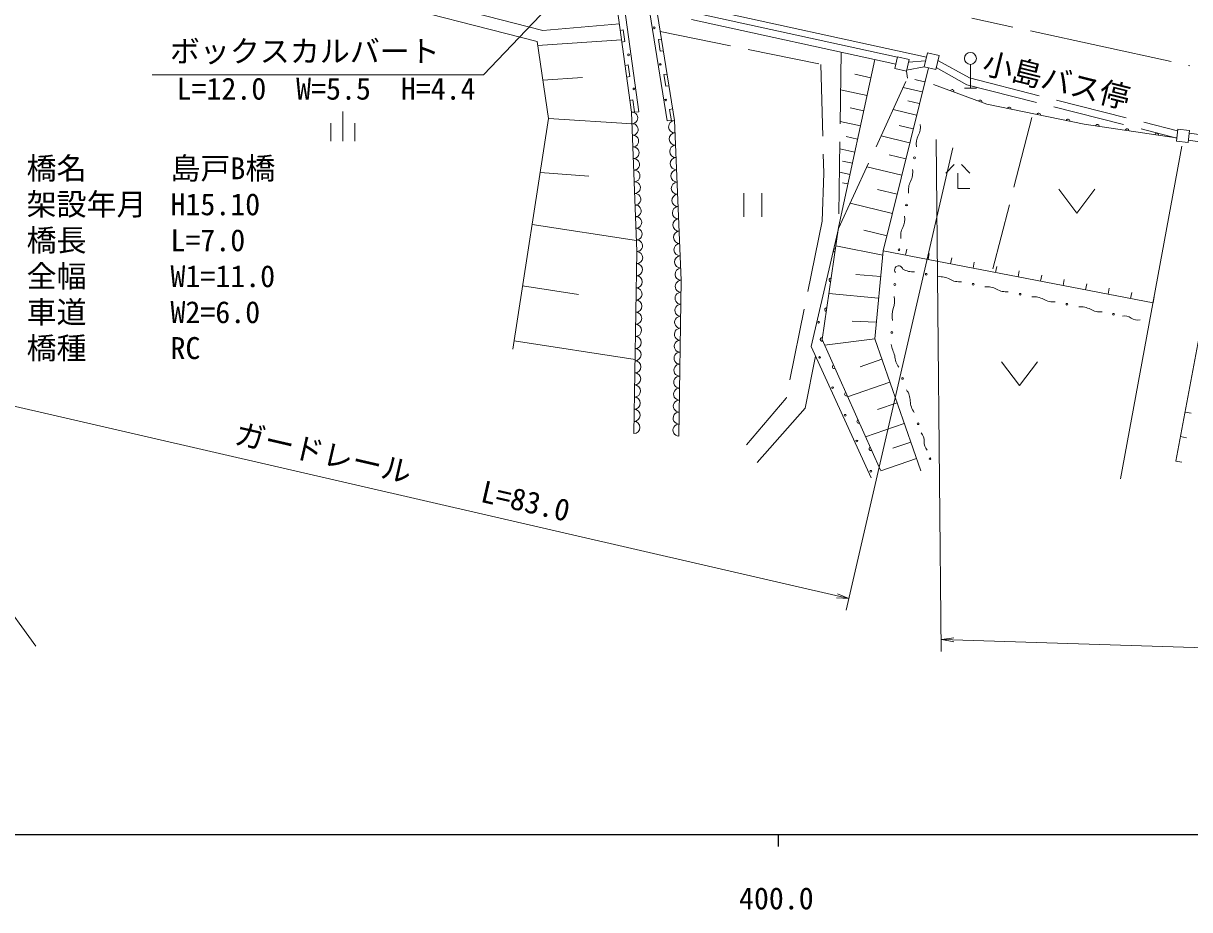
# Model space of a CAD drawing. Units: millimetres, scale not verified. Extents: x 40000 to 680000, y 20000 to 380000.
# Drawn here: x 405040 to 502319, y 198715 to 272679 of the extents above; entities that cross this region are included whole.
import ezdxf
from ezdxf.enums import TextEntityAlignment as Align

# ---------------------------------------------------------------- set-up
doc = ezdxf.new("R2010")
doc.units = ezdxf.units.MM
doc.header["$LTSCALE"] = 1000
doc.linetypes.add('CHAIN', pattern=[18.5, 12, -1.5, 3.5, -1.5])
doc.linetypes.add('DASHED', pattern=[7.5, 6, -1.5])
for name, color, linetype, lineweight in [('M-BGD', 7, 'Continuous', 13), ('M-BMK', 2, 'CHAIN', 13), ('M-STR-HTXT', 7, 'Continuous', 13), ('M-TTL-BAND', 7, 'Continuous', 25)]:
    doc.layers.add(name, color=color, linetype=linetype, lineweight=lineweight)
doc.styles.add('ＭＳ ゴシック', font='')
doc.styles.get('ＭＳ ゴシック').set_extended_font_data('MS Gothic')

# ---------------------------------------------------------------- blocks, each defined once
blk = doc.blocks.new('畑')
at = {"color": 7, "linetype": 'Continuous', "lineweight": 13}
for p, q in [((-1.5, 2), (0, 0)), ((0, 0), (1.5, 2))]:
    blk.add_line(p, q, dxfattribs=at)
blk = doc.blocks.new('田')
at = {"color": 7, "linetype": 'Continuous', "lineweight": 13}
for p, q in [((-0.75, 2), (-0.75, 0)), ((0.75, 0), (0.75, 2))]:
    blk.add_line(p, q, dxfattribs=at)
blk = doc.blocks.new('竹林')
at = {"color": 7, "linetype": 'Continuous', "lineweight": 13}
for p, q in [((-1, 1.3), (-0.3, 2)), ((0.3, 2), (1, 1.3)), ((0, 1.3), (0, 0)), ((0, 0), (1, 0))]:
    blk.add_line(p, q, dxfattribs=at)
blk = doc.blocks.new('荒地')
at = {"color": 7, "linetype": 'Continuous', "lineweight": 13}
for p, q in [((0, 0), (0, 2.5)), ((-1, 1.5), (-1, 0)), ((1, 1.5), (1, 0))]:
    blk.add_line(p, q, dxfattribs=at)
blk = doc.blocks.new('バス停')
at = {"color": 7, "linetype": 'Continuous', "lineweight": 13}
for p, q in [((0, 2), (0, 0)), ((-0.5, 0), (0.5, 0))]:
    blk.add_line(p, q, dxfattribs=at)
blk.add_circle((0, 2.5), 0.5, dxfattribs=at)
blk = doc.blocks.new('open_arrow')
at = {"color": 0, "linetype": 'Continuous', "lineweight": -2}
blk.add_lwpolyline([(7.5, 1.25), (0, 0), (7.5, -1.25)], dxfattribs=at)

msp = doc.modelspace()

# ---------------------------------------------------------------- linework, layer by layer
at = {"layer": 'M-BGD'}
for p, q in [((448369, 272070), (408393, 282397)), ((405214, 282106), (447891, 271162)), ((454423, 275013), (455772, 265271)), ((455047, 274876), (456374, 265294)), ((457159, 274414), (458738, 264534)), ((457789, 274276), (459341, 264560)), ((460782, 274133), (480358, 269851)), ((460782, 273622), (477943, 269867)), ((448369, 272070), (454750, 272649)), ((460782, 273007), (477808, 269283)), ((454827, 272090), (455075, 272125)), ((455075, 272125), (455210, 271151)), ((447891, 271162), (448840, 264725)), ((447938, 270840), (454938, 271293)), ((454962, 271116), (455210, 271151)), ((458255, 271361), (458008, 271322)), ((458163, 270350), (458008, 271322)), ((458410, 270390), (458163, 270350)), ((476055, 269666), (473041, 255652)), ((477945, 269878), (477721, 268904)), ((478920, 269654), (477945, 269878)), ((478695, 268679), (478920, 269654)), ((478870, 269437), (480289, 269551)), ((480441, 270210), (480171, 269040)), ((481415, 269985), (480441, 270210)), ((481145, 268816), (481415, 269985)), ((455232, 269168), (455480, 269202)), ((455480, 269202), (455615, 268228)), ((476753, 253693), (480538, 268956)), ((477721, 268904), (478695, 268679)), ((480171, 269040), (478714, 268763)), ((478785, 269069), (478792, 269067)), ((480171, 269040), (481145, 268816)), ((448365, 267943), (451688, 268158)), ((455367, 268194), (455615, 268228)), ((458720, 268446), (458473, 268407)), ((458629, 267435), (458473, 268407)), ((475727, 268138), (474386, 268426)), ((480201, 267784), (479403, 267978)), ((485410, 265919), (480959, 267580)), ((458875, 267475), (458629, 267435)), ((475409, 266662), (473206, 267136)), ((479998, 266950), (478427, 267332)), ((455637, 266246), (455885, 266280)), ((455885, 266280), (456023, 265281)), ((475133, 265379), (473992, 265625)), ((479762, 265983), (478804, 266217)), ((493516, 264258), (485410, 265919)), ((448840, 264725), (445869, 245497)), ((448840, 264725), (455808, 264302)), ((455772, 265271), (456374, 265294)), ((455772, 265271), (456205, 253636)), ((459186, 265531), (458939, 265492)), ((459090, 264549), (458939, 265492)), ((479523, 265001), (477578, 265475)), ((459341, 264560), (458738, 264534)), ((459341, 264560), (459919, 251232)), ((474862, 264117), (473168, 264481)), ((479246, 263862), (478098, 264142)), ((501202, 263117), (493516, 264258)), ((501323, 263834), (501213, 262840)), ((502317, 263724), (501323, 263834)), ((502207, 262730), (502317, 263724)), ((474626, 263020), (473655, 263229)), ((478964, 262705), (476577, 263286)), ((501213, 262840), (502207, 262730)), ((474393, 261940), (473135, 262210)), ((478637, 261363), (477267, 261697)), ((496559, 234671), (501675, 262440)), ((474192, 261001), (473367, 261178)), ((448147, 260241), (452214, 259932)), ((473993, 260077), (473107, 260268)), ((478305, 259999), (475398, 260707)), ((473820, 259274), (473368, 259381)), ((477920, 258419), (476288, 258816)), ((477529, 256812), (474009, 257669)), ((447475, 255891), (456171, 254547)), ((473040, 255549), (470750, 245719)), ((473041, 255652), (471657, 246296)), ((477075, 254950), (475134, 255423)), ((476719, 253339), (472815, 254121)), ((456205, 253636), (455958, 238452)), ((476052, 246348), (476753, 253693)), ((476753, 253693), (499266, 249365)), ((478629, 253332), (478724, 253823)), ((480505, 252971), (480600, 253462)), ((482381, 252611), (482476, 253102)), ((484257, 252250), (484352, 252741)), ((486134, 251889), (486228, 252380)), ((488010, 251529), (488104, 252020)), ((459919, 251232), (459712, 238235)), ((476548, 251544), (474474, 251731)), ((489886, 251168), (489980, 251659)), ((491762, 250807), (491856, 251298)), ((446682, 250761), (451339, 250041)), ((476376, 249745), (472223, 250120)), ((493638, 250447), (493732, 250938)), ((495514, 250086), (495608, 250577)), ((497390, 249725), (497484, 250216)), ((499266, 249365), (499360, 249856)), ((503427, 248146), (501168, 236142)), ((476184, 247730), (474161, 247818)), ((445976, 246187), (456058, 244629)), ((471657, 246296), (476526, 235403)), ((476052, 246348), (471873, 245814)), ((479889, 235331), (476052, 246348)), ((470750, 245719), (475742, 234743)), ((470255, 240561), (471117, 244912)), ((476646, 244643), (474839, 244022)), ((477310, 242735), (473790, 241524)), ((466252, 236022), (470255, 240561)), ((477914, 241003), (476278, 240440)), ((501939, 240242), (502431, 240149)), ((478510, 239289), (475285, 238180)), ((479052, 237734), (477571, 237224)), ((501554, 238192), (502045, 238099)), ((479530, 236363), (476555, 235340)), ((501168, 236142), (501659, 236050))]:
    msp.add_line(p, q, dxfattribs=at)
at = {"layer": 'M-BGD', "linetype": 'DASHED'}
for p, q in [((458152, 272003), (471554, 269248)), ((473251, 270280), (473040, 255549)), ((481324, 269588), (483950, 268118)), ((471554, 269248), (471802, 260171)), ((478775, 268093), (478695, 268679)), ((481183, 268979), (483726, 267556)), ((473040, 255549), (478775, 268093)), ((483726, 267556), (501242, 263107)), ((483950, 268118), (501309, 263709)), ((489142, 264811), (485909, 252187)), ((502228, 262925), (505450, 262456)), ((502295, 263522), (505517, 263052)), ((471802, 260171), (471678, 256168)), ((471678, 256168), (468666, 241397)), ((468666, 241397), (465365, 237518))]:
    msp.add_line(p, q, dxfattribs=at)
at = {"layer": 'M-BGD'}
for centre in [(457667, 272301), (455520, 270053), (458167, 269254), (455969, 267206), (458616, 266282), (471375, 247731), (471456, 244804), (472538, 242277), (473581, 239972), (474563, 237826), (475726, 235300)]:
    msp.add_circle(centre, 75, dxfattribs=at)
for centre, radius, start, end in [((482503, 267003), 150, 339.53773, 159.53773), ((484845, 266129), 150, 339.53773, 159.53773), ((487268, 265538), 150, 348.41938, 168.41938), ((455805, 264787), 485, 270.40587, 93.85886), ((489717, 265036), 150, 348.41938, 168.41938), ((492167, 264534), 150, 348.41938, 168.41938), ((455841, 263818), 485, 270.40587, 93.85886), ((459376, 264048), 513, 93.96054, 271.00317), ((478338, 264019), 1522, 332.34469, 8.46904), ((494626, 264093), 150, 351.55756, 171.55756), ((497099, 263726), 150, 351.55756, 171.55756), ((455877, 262848), 485, 270.40587, 93.85886), ((459421, 263022), 513, 93.96054, 271.00317), ((481034, 262606), 1522, 152.34469, 188.46904), ((499572, 263359), 150, 351.55756, 171.55756), ((455913, 261878), 485, 270.40587, 93.85886), ((459465, 261997), 513, 93.96054, 271.00317), ((455949, 260909), 485, 270.40587, 93.85886), ((459510, 260972), 513, 93.96054, 271.00317), ((479371, 261452), 75, 0, 180), ((479371, 261452), 75, 180, 0), ((455985, 259939), 485, 270.40587, 93.85886), ((459554, 259947), 513, 93.96054, 271.00317), ((477516, 260253), 1704, 333.34533, 7.4684), ((456021, 258969), 485, 270.40587, 93.85886), ((459599, 258922), 513, 93.96054, 271.00317), ((480563, 258724), 1704, 153.34533, 187.4684), ((456057, 258000), 485, 270.40587, 93.85886), ((459643, 257897), 513, 93.96054, 271.00317), ((456093, 257030), 485, 270.40587, 93.85886), ((459687, 256871), 513, 93.96054, 271.00317), ((478706, 257516), 75, 0, 180), ((478706, 257516), 75, 180, 0), ((456129, 256060), 485, 270.40587, 93.85886), ((459732, 255846), 513, 93.96054, 271.00317), ((477042, 256353), 1522, 332.34469, 8.46904), ((456166, 255091), 485, 270.40587, 93.85886), ((459776, 254821), 513, 93.96054, 271.00317), ((479738, 254940), 1522, 152.34469, 188.46904), ((456202, 254121), 485, 270.40587, 93.85886), ((459821, 253796), 513, 93.96054, 271.00317), ((456191, 253130), 506, 269.77263, 88.35919), ((459865, 252771), 513, 93.96054, 271.00317), ((472757, 253728), 150, 81.58675, 261.58675), ((478076, 253786), 75, 0, 180), ((478076, 253786), 75, 180, 0), ((456174, 252117), 506, 269.77263, 88.35919), ((459910, 251745), 513, 93.96054, 271.00317), ((478054, 252094), 345, 10.70132, 219.0086), ((479222, 253647), 1704, 240.87358, 274.99665), ((456158, 251105), 506, 269.77263, 88.35919), ((459911, 250732), 500, 89.08595, 269.09529), ((472391, 251255), 150, 81.58675, 261.58675), ((480348, 251740), 75, 0, 180), ((480348, 251740), 75, 180, 0), ((481475, 249834), 1704, 60.87358, 94.99665), ((483134, 252811), 1704, 240.87358, 274.99665), ((456141, 250093), 506, 269.77263, 88.35919), ((459895, 249733), 500, 89.08595, 269.09529), ((477724, 250879), 75, 0, 180), ((477724, 250879), 75, 180, 0), ((484260, 250904), 75, 0, 180), ((484260, 250904), 75, 180, 0), ((485386, 248997), 1704, 60.87358, 94.99665), ((487045, 251975), 1704, 240.87358, 274.99665), ((488172, 250068), 75, 0, 180), ((488172, 250068), 75, 180, 0), ((456125, 249081), 506, 269.77263, 88.35919), ((459879, 248733), 500, 89.08595, 269.09529), ((476004, 249484), 1704, 339.36213, 13.4852), ((489298, 248161), 1704, 60.87358, 94.99665), ((490957, 251139), 1704, 240.87358, 274.99665), ((492083, 249232), 75, 0, 180), ((492083, 249232), 75, 180, 0), ((456108, 248068), 506, 269.77263, 88.35919), ((459863, 247733), 500, 89.08595, 269.09529), ((472025, 248782), 150, 81.58675, 261.58675), ((479194, 248283), 1704, 159.36213, 193.4852), ((493210, 247325), 1704, 60.87358, 94.99665), ((494869, 250303), 1704, 240.87358, 274.99665), ((495960, 248403), 75, 0, 180), ((495960, 248403), 75, 180, 0), ((496882, 247258), 1002, 55.62684, 100.2434), ((498013, 248913), 1002, 235.62684, 280.2434), ((456092, 247056), 506, 269.77263, 88.35919), ((459847, 246733), 500, 89.08595, 269.09529), ((456075, 246044), 506, 269.77263, 88.35919), ((459831, 245733), 500, 89.08595, 269.09529), ((471659, 246309), 150, 81.58675, 291.43545), ((477474, 246887), 75, 0, 180), ((477474, 246887), 75, 180, 0), ((456059, 245032), 506, 269.77263, 88.35919), ((459815, 244734), 500, 89.08595, 269.09529), ((485815, 248153), 8702, 195.07797, 201.65432), ((456042, 244019), 506, 269.77263, 88.35919), ((459800, 243734), 500, 89.08595, 269.09529), ((479430, 244995), 1704, 181.80206, 215.92512), ((456026, 243007), 506, 269.77263, 88.35919), ((459784, 242734), 500, 89.08595, 269.09529), ((472672, 244026), 150, 114.0832, 294.0832), ((456009, 241995), 506, 269.77263, 88.35919), ((459768, 241734), 500, 89.08595, 269.09529), ((478373, 243049), 75, 0, 180), ((478373, 243049), 75, 180, 0), ((455993, 240982), 506, 269.77263, 88.35919), ((473693, 241743), 150, 114.0832, 294.0832), ((477316, 241103), 1704, 1.80206, 35.92512), ((455976, 239970), 506, 269.77263, 88.35919), ((459752, 240734), 500, 89.08595, 269.09529), ((480723, 241210), 1704, 181.80206, 215.92512), ((455960, 238958), 506, 269.77263, 88.35919), ((459736, 239735), 500, 89.08595, 269.09529), ((474713, 239461), 150, 114.0832, 294.0832), ((479666, 239264), 75, 0, 180), ((459720, 238735), 500, 89.08595, 269.09529), ((479666, 239264), 75, 180, 0), ((479170, 237850), 1002, 356.55531, 41.17187), ((481170, 237730), 1002, 176.55531, 221.17187), ((475733, 237179), 150, 114.0832, 294.0832), ((480662, 236350), 75, 0, 180), ((480662, 236350), 75, 180, 0)]:
    msp.add_arc(centre, radius, start, end, dxfattribs=at)
at = {"layer": 'M-BMK'}
msp.add_line((470974, 275998), (502321, 269140), dxfattribs=at)
at = {"layer": 'M-STR-HTXT'}
for p, q in [((481166, 262981), (481585, 220269)), ((482563, 262293), (473656, 223697)), ((473881, 224672), (396182, 242604)), ((400831, 227917), (406082, 220702)), ((481651, 221267), (571990, 218364))]:
    msp.add_line(p, q, dxfattribs=at)
msp.add_lwpolyline([(453500, 278973), (443425, 268385), (415776, 268385)], dxfattribs=at)
at = {"layer": 'M-TTL-BAND'}
for p, q in [((40000, 205000), (579000, 205000)), ((468000, 205000), (468000, 204000))]:
    msp.add_line(p, q, dxfattribs=at)

# ---------------------------------------------------------------- block references
at = {"layer": 'M-BGD', "xscale": 1000, "yscale": 1000}
for name, p in [('バス停', (484031, 267256)), ('荒地', (431686, 262833)), ('竹林', (482987, 258887)), ('畑', (492918, 256848)), ('田', (465886, 256519)), ('畑', (488117, 242444))]:
    msp.add_blockref(name, p, dxfattribs=at)
at = {"layer": 'M-STR-HTXT', "xscale": 133, "yscale": 133}
for p, rotation in [((473881, 224672), 167), ((481651, 221267), 358.2)]:
    msp.add_blockref('open_arrow', p, dxfattribs=dict(at, rotation=rotation))

# ---------------------------------------------------------------- texts
at = {"layer": 'M-BGD', "style": 'ＭＳ ゴシック'}
msp.add_text('小島バス停', height=1833, rotation=346, dxfattribs=at).set_placement((490860, 266501), align=Align.BOTTOM_CENTER)
at = {"layer": 'M-STR-HTXT', "style": 'ＭＳ ゴシック'}
for s, p in [('ボックスカルバート', (428517, 268885)), ('L=12.0  W=5.5  H=4.4', (430289, 265759))]:
    msp.add_text(s, height=1833, dxfattribs=at).set_placement(p, align=Align.BOTTOM_CENTER)
for s, p in [('橋名', (405312, 259112)), ('島戸B橋', (417312, 259112)), ('架設年月', (405312, 256112)), ('H15.10', (417312, 256112)), ('橋長', (405312, 253112)), ('L=7.0', (417312, 253112)), ('全幅', (405312, 250112)), ('W1=11.0', (417312, 250112)), ('車道', (405312, 247112)), ('W2=6.0', (417312, 247112)), ('橋種', (405312, 244112)), ('RC', (417312, 244112))]:
    msp.add_text(s, height=1833, dxfattribs=at).set_placement(p, align=Align.BOTTOM_LEFT)
for s, p in [('ガードレール', (429741, 235402)), ('L=83.0', (446605, 231389))]:
    msp.add_text(s, height=1833, rotation=347.004, dxfattribs=at).set_placement(p, align=Align.BOTTOM_CENTER)
at = {"layer": 'M-TTL-BAND', "style": 'ＭＳ ゴシック'}
msp.add_text('400.0', height=1833, dxfattribs=at).set_placement((467844, 198195), align=Align.BOTTOM_CENTER)

doc.saveas('drawing.dxf')
